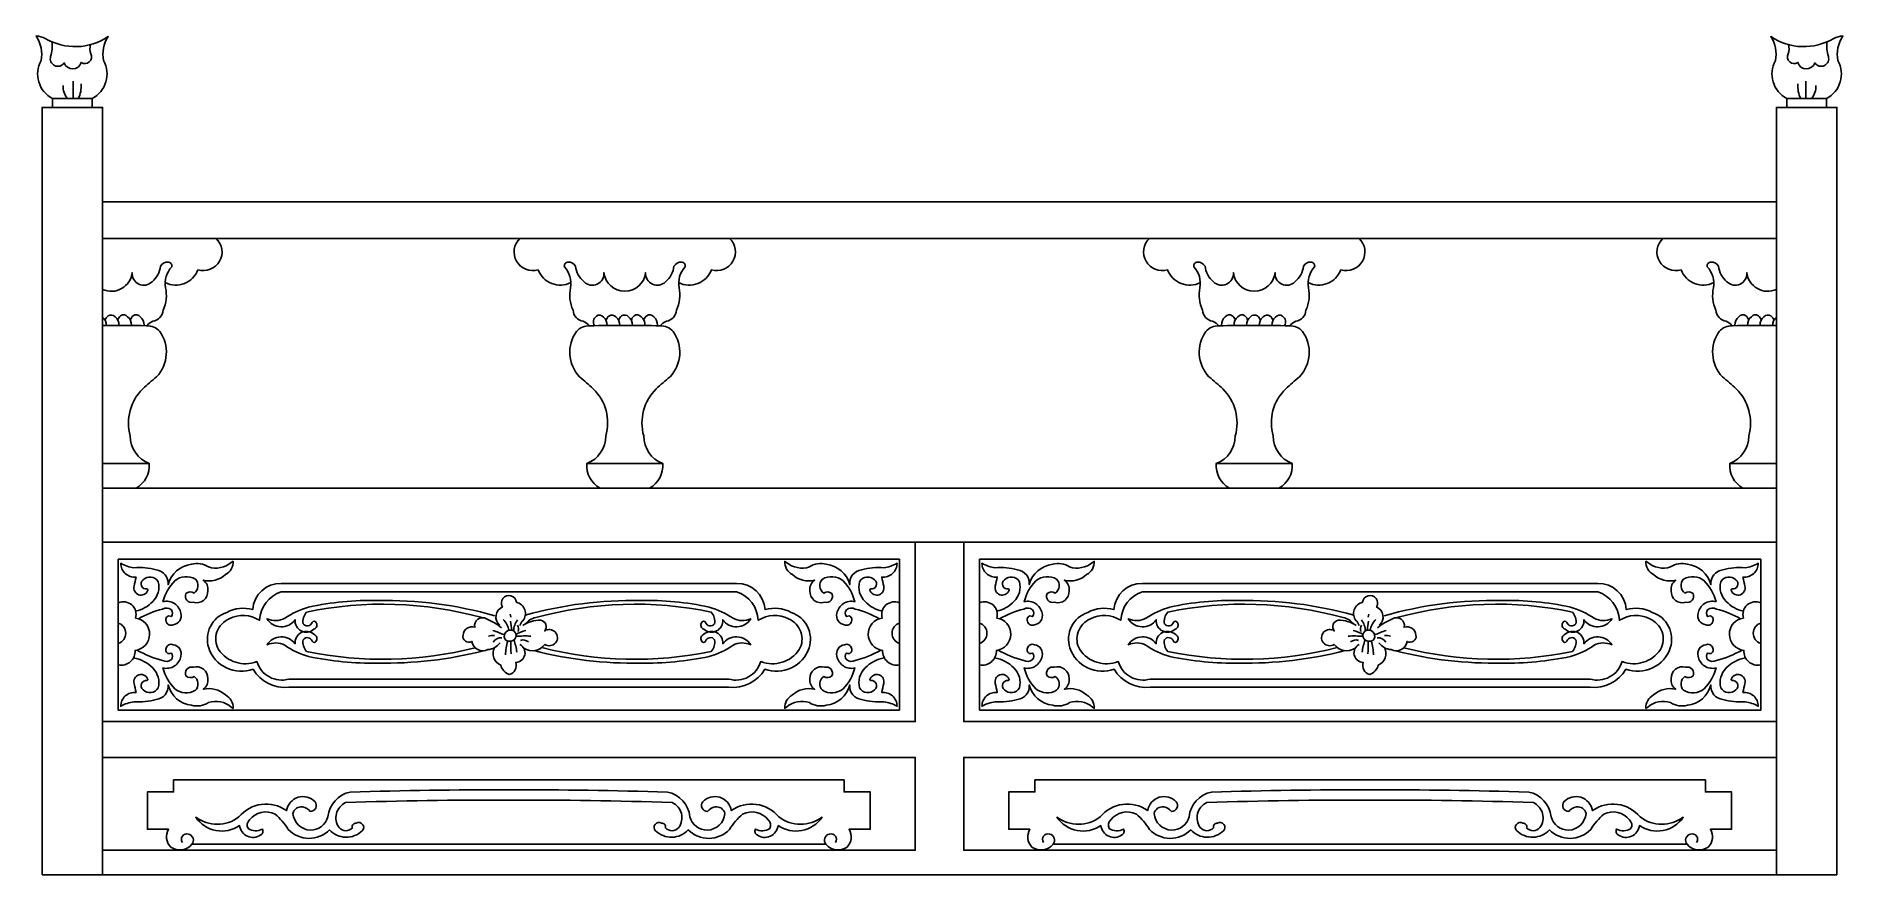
# Model space of a CAD drawing. Extents: x 2874 to 5290, y 5587 to 6708.
import ezdxf

# ---------------------------------------------------------------- set-up
doc = ezdxf.new("R2010")
doc.units = 0
doc.header["$LTSCALE"] = 0.85
doc.header["$MEASUREMENT"] = 0
for name, color, linetype in [('3', 3, 'CONTINUOUS'), ('4', 4, 'CONTINUOUS'), ('7', 7, 'CONTINUOUS')]:
    doc.layers.add(name, color=color, linetype=linetype)

msp = doc.modelspace()

# ---------------------------------------------------------------- linework, layer by layer
at = {"layer": '3'}
for points in [[(2946.7, 6696.6, 0.14115), (2946.9, 6684.3, -0.785637), (2934, 6672.7, -0.741468), (2911.5, 6672.1, -0.862979), (2893.3, 6680.8, 0.128846), (2894.8, 6700.4)], [(5216.9, 6696.6, -0.14115), (5216.7, 6684.3, 0.785637), (5229.6, 6672.7, 0.741468), (5252.1, 6672.1, 0.862979), (5270.3, 6680.8, -0.128846), (5268.8, 6700.4)], [(2967.7, 6321.1, 0.241359), (2962.8, 6332.3, 0.241359)], [(2984.5, 6321.2, 0.245083), (2979.5, 6332.5, 0.38942), (2970.1, 6333.8, 0.190954), (2966.4, 6327.7, 0.190954)], [(3001.3, 6321.4, 0.245083), (2996.3, 6332.7, 0.38942), (2986.9, 6334, 0.190954), (2983.2, 6327.8, 0.190954)], [(3018.2, 6321.5, 0.245083), (3013.1, 6332.8, 0.38942), (3003.7, 6334.1, 0.190954), (3000, 6328, 0.190954)], [(3637.4, 6321, 0.245083), (3632.4, 6332.3, 0.38942), (3623, 6333.6, 0.384039), (3620.6, 6320.8)], [(3654.3, 6321.1, 0.245083), (3649.2, 6332.4, 0.38942), (3639.8, 6333.7, 0.190954), (3636.1, 6327.6, 0.190954)], [(3671.1, 6321.2, 0.245083), (3666, 6332.5, 0.38942), (3656.6, 6333.8, 0.190954), (3653, 6327.7, 0.190954)], [(3687.9, 6321.4, 0.245083), (3682.8, 6332.7, 0.38942), (3673.4, 6334, 0.190954), (3669.8, 6327.8, 0.190954)], [(3704.7, 6321.5, 0.245083), (3699.7, 6332.8, 0.38942), (3690.3, 6334.1, 0.190954), (3686.6, 6328, 0.190954)], [(4458.9, 6321.5, -0.245083), (4463.9, 6332.8, -0.38942), (4473.3, 6334.1, -0.190954), (4477, 6328, -0.190954)], [(4475.7, 6321.4, -0.245083), (4480.8, 6332.7, -0.38942), (4490.2, 6334, -0.190954), (4493.8, 6327.8, -0.190954)], [(4492.5, 6321.2, -0.245083), (4497.6, 6332.5, -0.38942), (4507, 6333.8, -0.190954), (4510.6, 6327.7, -0.190954)], [(4509.3, 6321.1, -0.245083), (4514.4, 6332.4, -0.38942), (4523.8, 6333.7, -0.190954), (4527.5, 6327.6, -0.190954)], [(4526.2, 6321, -0.245083), (4531.2, 6332.3, -0.38942), (4540.6, 6333.6, -0.384039), (4543, 6320.8)], [(5145.4, 6321.5, -0.245083), (5150.5, 6332.8, -0.38942), (5159.9, 6334.1, -0.190954), (5163.6, 6328, -0.190954)], [(5162.3, 6321.4, -0.245083), (5167.3, 6332.7, -0.38942), (5176.7, 6334, -0.190954), (5180.4, 6327.8, -0.190954)], [(5179.1, 6321.2, -0.245083), (5184.1, 6332.5, -0.38942), (5193.5, 6333.8, -0.190954), (5197.2, 6327.7, -0.190954)], [(5195.9, 6321.1, -0.241359), (5200.8, 6332.3, -0.241359)], [(3007, 5938.9, 0.143953), (3029.9, 5951.9, 0.263769), (3037.2, 5978.5, 0.494679), (3017, 5980.9, 0.778872), (3022.3, 5968.8, -0.548657), (3022.9, 5966.3, -0.925505), (3004.9, 5972.6, 0.005274), (3007.5, 5984.6, -0.447734), (2987.1, 6003.1, 0.101936), (3004.7, 5997.1, -0.088301), (3034.5, 5994.2, -0.409853), (3050.3, 5974.6, -0.310439), (3081.7, 6001.7, -0.220633), (3104.3, 5998.2, 0.254739), (3134.9, 6004.1, 0.02723), (3137.3, 6005.9, -0.295897), (3127, 5988, -0.243932), (3097.4, 5980.3, -0.285844), (3103.5, 5966.3, -0.51741), (3083.9, 5950.9, -0.652837), (3074.3, 5962.5, -0.368866), (3085, 5963.2, 0.475323), (3086.9, 5981.7, 0.32473), (3059.3, 5979.7, 0.134639), (3043.5, 5951.8, -0.437277), (3067.4, 5936.2, -0.465443), (3057.3, 5920.9, -0.484525), (3047.9, 5925.5, -0.495228), (3051.2, 5932.7, -0.010623), (3054.7, 5931.9, 0.361152), (3054.7, 5940.8, 0.304933), (3042.9, 5941.9, 0.062572), (3010.6, 5929, 0.055912)], [(4005.1, 5938.9, -0.143953), (3982.2, 5951.9, -0.263769), (3974.9, 5978.5, -0.494679), (3995.1, 5980.9, -0.778872), (3989.8, 5968.8, 0.548657), (3989.2, 5966.3, 0.925505), (4007.2, 5972.6, -0.005274), (4004.6, 5984.6, 0.447734), (4025, 6003.1, -0.101936), (4007.4, 5997.1, 0.088301), (3977.6, 5994.2, 0.409853), (3961.8, 5974.6, 0.310439), (3930.4, 6001.7, 0.220633), (3907.8, 5998.2, -0.254739), (3877.2, 6004.1, -0.02723), (3874.8, 6005.9, 0.295897), (3885.1, 5988, 0.243932), (3914.7, 5980.3, 0.285844), (3908.6, 5966.3, 0.51741), (3928.2, 5950.9, 0.652837), (3937.8, 5962.5, 0.368866), (3927.1, 5963.2, -0.475323), (3925.2, 5981.7, -0.32473), (3952.8, 5979.7, -0.134639), (3968.6, 5951.8, 0.437277), (3944.7, 5936.2, 0.465443), (3954.8, 5920.9, 0.484525), (3964.2, 5925.5, 0.495228), (3960.9, 5932.7, 0.010623), (3957.4, 5931.9, -0.361152), (3957.4, 5940.8, -0.304933), (3969.2, 5941.9, -0.062572), (4001.5, 5929, -0.055912)], [(4158.5, 5938.9, 0.143953), (4181.4, 5951.9, 0.263769), (4188.7, 5978.5, 0.494679), (4168.5, 5980.9, 0.778872), (4173.8, 5968.8, -0.548657), (4174.4, 5966.3, -0.925505), (4156.4, 5972.6, 0.005274), (4159, 5984.6, -0.447734), (4138.6, 6003.1, 0.101936), (4156.2, 5997.1, -0.088301), (4186, 5994.2, -0.409853), (4201.8, 5974.6, -0.310439), (4233.2, 6001.7, -0.220633), (4255.8, 5998.2, 0.254739), (4286.4, 6004.1, 0.02723), (4288.8, 6005.9, -0.295897), (4278.5, 5988, -0.243932), (4248.9, 5980.3, -0.285844), (4255, 5966.3, -0.51741), (4235.4, 5950.9, -0.652837), (4225.8, 5962.5, -0.368866), (4236.5, 5963.2, 0.475323), (4238.4, 5981.7, 0.32473), (4210.8, 5979.7, 0.134639), (4195, 5951.8, -0.437277), (4218.9, 5936.2, -0.465443), (4208.8, 5920.9, -0.484525), (4199.4, 5925.5, -0.495228), (4202.7, 5932.7, -0.010623), (4206.2, 5931.9, 0.361152), (4206.2, 5940.8, 0.304933), (4194.4, 5941.9, 0.062572), (4162.1, 5929, 0.055912)], [(5156.6, 5938.9, -0.143953), (5133.7, 5951.9, -0.263769), (5126.4, 5978.5, -0.494679), (5146.6, 5980.9, -0.778872), (5141.3, 5968.8, 0.548657), (5140.7, 5966.3, 0.925505), (5158.7, 5972.6, -0.005274), (5156.1, 5984.6, 0.447734), (5176.5, 6003.1, -0.101936), (5158.9, 5997.1, 0.088301), (5129.1, 5994.2, 0.409853), (5113.3, 5974.6, 0.310439), (5081.9, 6001.7, 0.220633), (5059.3, 5998.2, -0.254739), (5028.7, 6004.1, -0.02723), (5026.3, 6005.9, 0.295897), (5036.6, 5988, 0.243932), (5066.2, 5980.3, 0.285844), (5060.1, 5966.3, 0.51741), (5079.7, 5950.9, 0.652837), (5089.3, 5962.5, 0.368866), (5078.6, 5963.2, -0.475323), (5076.7, 5981.7, -0.32473), (5104.3, 5979.7, -0.134639), (5120.1, 5951.8, 0.437277), (5096.2, 5936.2, 0.465443), (5106.3, 5920.9, 0.484525), (5115.7, 5925.5, 0.495228), (5112.4, 5932.7, 0.010623), (5108.9, 5931.9, -0.361152), (5108.9, 5940.8, -0.304933), (5120.7, 5941.9, -0.062572), (5153, 5929, -0.055912)], [(3506, 5976.1), (3201.7, 5976.1, 0.401777), (3163.5, 5941.2, 0.193464), (3128.7, 5937.5, 0.410694), (3104.7, 5889.9, 0.422972), (3164, 5861.4, 0.298195), (3212, 5837.3), (3506, 5837.3)], [(3506, 5976.1), (3810.4, 5976.1, -0.401777), (3848.6, 5941.2, -0.193464), (3883.4, 5937.5, -0.410694), (3907.4, 5889.9, -0.422972), (3848.1, 5861.4, -0.298195), (3800.1, 5837.3), (3506, 5837.3)], [(4657.5, 5976.1), (4353.2, 5976.1, 0.401777), (4315, 5941.2, 0.193464), (4280.2, 5937.5, 0.410694), (4256.2, 5889.9, 0.422972), (4315.5, 5861.4, 0.298195), (4363.5, 5837.3), (4657.5, 5837.3)], [(4657.5, 5976.1), (4961.9, 5976.1, -0.401777), (5000.1, 5941.2, -0.193464), (5034.9, 5937.5, -0.410694), (5058.9, 5889.9, -0.422972), (4999.6, 5861.4, -0.298195), (4951.6, 5837.3), (4657.5, 5837.3)], [(2983.8, 5867.2, 0.490289), (3006.3, 5886.7, 0.883345), (3006.9, 5929.8, 0.639345), (2983.8, 5950.1)], [(3506, 5965.1), (3201.7, 5965.1, 0.306472), (3172.6, 5926.9, 0.266194), (3132.1, 5928.7, 0.452611), (3117.8, 5887.6, 0.348762), (3169.2, 5871.7, 0.414575), (3212, 5848.3), (3506, 5848.3)], [(3487.2, 5932.9, 0.073552), (3330.4, 5953.4, 0.056195), (3238.3, 5944.6, 0.078728), (3206.4, 5929.6, -0.230527), (3182.7, 5928.9, 0.535089), (3220.2, 5927.6, 0.688635), (3245.4, 5914.9, 0.475304), (3248.5, 5923.6, 0.661163), (3243, 5924.1, -0.618714), (3231, 5922.1, -0.242036), (3235.6, 5937.8, -0.119992), (3470.2, 5930.4)], [(3520.8, 5920.1, -0.178465), (3524.9, 5926.3, 0.545062), (3516.1, 5950.9, 1.246828), (3497.4, 5944.7, 0.545983), (3493.6, 5920.4)], [(3506, 5965.1), (3810.4, 5965.1, -0.306472), (3839.5, 5926.9, -0.266194), (3880, 5928.7, -0.452611), (3894.3, 5887.6, -0.348762), (3842.9, 5871.7, -0.414575), (3800.1, 5848.3), (3506, 5848.3)], [(3528, 5933.7, -0.072089), (3681.7, 5953.4, -0.056195), (3773.8, 5944.6, -0.078728), (3805.7, 5929.6, 0.230527), (3829.4, 5928.9, -0.535089), (3791.9, 5927.6, -0.688635), (3766.7, 5914.9, -0.475304), (3763.6, 5923.6, -0.661163), (3769.1, 5924.1, 0.618714), (3781.1, 5922.1, 0.242036), (3776.5, 5937.8, 0.119992), (3541.9, 5930.4, 0.197824), (3528.1, 5921.9)], [(4028.3, 5867.2, -0.490289), (4005.8, 5886.7, -0.883345), (4005.2, 5929.8, -0.639345), (4028.3, 5950.1)], [(4135.3, 5867.2, 0.490289), (4157.8, 5886.7, 0.883345), (4158.4, 5929.8, 0.639345), (4135.3, 5950.1)], [(4657.5, 5965.1), (4353.2, 5965.1, 0.306472), (4324.1, 5926.9, 0.266194), (4283.6, 5928.7, 0.452611), (4269.3, 5887.6, 0.348762), (4320.7, 5871.7, 0.414575), (4363.5, 5848.3), (4657.5, 5848.3)], [(4635.6, 5933.7, 0.072089), (4481.9, 5953.4, 0.056195), (4389.8, 5944.6, 0.078728), (4357.9, 5929.6, -0.230527), (4334.2, 5928.9, 0.535089), (4371.7, 5927.6, 0.688635), (4396.9, 5914.9, 0.475304), (4400, 5923.6, 0.661163), (4394.5, 5924.1, -0.618714), (4382.5, 5922.1, -0.242036), (4387.1, 5937.8, -0.119992), (4621.7, 5930.4, -0.197824), (4635.5, 5921.9)], [(4642.8, 5920.1, 0.178465), (4638.7, 5926.3, -0.545062), (4647.5, 5950.9, -1.246828), (4666.2, 5944.7, -0.545983), (4670, 5920.4)], [(4657.5, 5965.1), (4961.9, 5965.1, -0.306472), (4991, 5926.9, -0.266194), (5031.5, 5928.7, -0.452611), (5045.8, 5887.6, -0.348762), (4994.4, 5871.7, -0.414575), (4951.6, 5848.3), (4657.5, 5848.3)], [(4676.4, 5932.9, -0.073552), (4833.2, 5953.4, -0.056195), (4925.3, 5944.6, -0.078728), (4957.2, 5929.6, 0.230527), (4980.9, 5928.9, -0.535089), (4943.4, 5927.6, -0.688635), (4918.2, 5914.9, -0.475304), (4915.1, 5923.6, -0.661163), (4920.6, 5924.1, 0.618714), (4932.6, 5922.1, 0.242036), (4928, 5937.8, 0.119992), (4693.4, 5930.4)], [(5179.8, 5867.2, -0.490289), (5157.3, 5886.7, -0.883345), (5156.7, 5929.8, -0.639345), (5179.8, 5950.1)], [(3496.2, 5916.9, 0.07966), (3476.1, 5928.7, 0.682388), (3460.5, 5917.5, 0.488768), (3444.8, 5907.1, 0.661213), (3456.6, 5898.6, 0.513462), (3477.9, 5887.7, 0.233681), (3494.2, 5896.8)], [(3526, 5889.6, 0.398835), (3554.2, 5894.7, 1.90512), (3553.9, 5912.5, 0.588091), (3548.6, 5926.9, 0.155891), (3524.6, 5919.8)], [(4637.6, 5889.6, -0.398835), (4609.4, 5894.7, -1.90512), (4609.7, 5912.5, -0.588091), (4615, 5926.9, -0.155891), (4639, 5919.8)], [(4667.4, 5916.9, -0.07966), (4687.5, 5928.7, -0.682388), (4703.1, 5917.5, -0.488768), (4718.8, 5907.1, -0.661213), (4707, 5898.6, -0.513462), (4685.7, 5887.7, -0.233681), (4669.4, 5896.8)], [(3004.1, 5876.7, -0.160259), (3029.9, 5863.1, -0.263769), (3037.2, 5836.5, -0.494679), (3017, 5834.1, -0.778872), (3022.3, 5846.2, 0.548657), (3022.9, 5848.7, 0.925505), (3004.9, 5842.5, -0.005274), (3007.5, 5830.4, 0.447734), (2987.1, 5811.9, -0.101936), (3004.7, 5817.9, 0.088301), (3034.5, 5820.9, 0.409853), (3050.3, 5840.4, 0.310439), (3081.7, 5813.4, 0.220633), (3104.3, 5816.8, -0.254739), (3134.9, 5810.9, -0.02723), (3137.3, 5809.1, 0.295897), (3127, 5827, 0.243932), (3097.4, 5834.7, 0.285844), (3103.5, 5848.8, 0.51741), (3083.9, 5864.1, 0.652837), (3074.3, 5852.6, 0.368866), (3085, 5851.8, -0.475323), (3086.9, 5833.3, -0.32473), (3059.3, 5835.3, -0.134639), (3043.5, 5863.2, 0.437277), (3067.4, 5878.8, 0.465443), (3057.3, 5894.1, 0.484525), (3047.9, 5889.5, 0.495228), (3051.2, 5882.3, 0.010623), (3054.7, 5883.1, -0.361152), (3054.7, 5874.3, -0.304933), (3042.9, 5873.2, -0.066487), (3008.7, 5887.1, -0.055912)], [(3472, 5886, -0.066237), (3330.4, 5869.6, -0.056195), (3238.3, 5878.4, -0.078728), (3206.4, 5893.5, 0.230527), (3182.7, 5894.1, -0.535089), (3220.2, 5895.4, -0.688635), (3245.4, 5908.1, -0.475304), (3248.5, 5899.4, -0.661163), (3243, 5898.9, 0.618714), (3231, 5900.9, 0.242036), (3235.6, 5885.3, 0.115075), (3460.9, 5890.2)], [(3487, 5890.3, 0.459368), (3495.1, 5867, 0.242458), (3506.6, 5854.3, 0.425069), (3515.2, 5870.5, 0.781781), (3520.5, 5894.7)], [(3539.3, 5886.3, 0.066649), (3681.7, 5869.6, 0.056195), (3773.8, 5878.4, 0.078728), (3805.7, 5893.5, -0.230527), (3829.4, 5894.1, 0.535089), (3791.9, 5895.4, 0.688635), (3766.7, 5908.1, 0.475304), (3763.6, 5899.4, 0.661163), (3769.1, 5898.9, -0.618714), (3781.1, 5900.9, -0.242036), (3776.5, 5885.3, -0.115679), (3550, 5890.5)], [(4008, 5876.7, 0.160259), (3982.2, 5863.1, 0.263769), (3974.9, 5836.5, 0.494679), (3995.1, 5834.1, 0.778872), (3989.8, 5846.2, -0.548657), (3989.2, 5848.7, -0.925505), (4007.2, 5842.5, 0.005274), (4004.6, 5830.4, -0.447734), (4025, 5811.9, 0.101936), (4007.4, 5817.9, -0.088301), (3977.6, 5820.9, -0.409853), (3961.8, 5840.4, -0.310439), (3930.4, 5813.4, -0.220633), (3907.8, 5816.8, 0.254739), (3877.2, 5810.9, 0.02723), (3874.8, 5809.1, -0.295897), (3885.1, 5827, -0.243932), (3914.7, 5834.7, -0.285844), (3908.6, 5848.8, -0.51741), (3928.2, 5864.1, -0.652837), (3937.8, 5852.6, -0.368866), (3927.1, 5851.8, 0.475323), (3925.2, 5833.3, 0.32473), (3952.8, 5835.3, 0.134639), (3968.6, 5863.2, -0.437277), (3944.7, 5878.8, -0.465443), (3954.8, 5894.1, -0.484525), (3964.2, 5889.5, -0.495228), (3960.9, 5882.3, -0.010623), (3957.4, 5883.1, 0.361152), (3957.4, 5874.3, 0.304933), (3969.2, 5873.2, 0.066487), (4003.4, 5887.1, 0.055912)], [(4155.6, 5876.7, -0.160259), (4181.4, 5863.1, -0.263769), (4188.7, 5836.5, -0.494679), (4168.5, 5834.1, -0.778872), (4173.8, 5846.2, 0.548657), (4174.4, 5848.7, 0.925505), (4156.4, 5842.5, -0.005274), (4159, 5830.4, 0.447734), (4138.6, 5811.9, -0.101936), (4156.2, 5817.9, 0.088301), (4186, 5820.9, 0.409853), (4201.8, 5840.4, 0.310439), (4233.2, 5813.4, 0.220633), (4255.8, 5816.8, -0.254739), (4286.4, 5810.9, -0.02723), (4288.8, 5809.1, 0.295897), (4278.5, 5827, 0.243932), (4248.9, 5834.7, 0.285844), (4255, 5848.8, 0.51741), (4235.4, 5864.1, 0.652837), (4225.8, 5852.6, 0.368866), (4236.5, 5851.8, -0.475323), (4238.4, 5833.3, -0.32473), (4210.8, 5835.3, -0.134639), (4195, 5863.2, 0.437277), (4218.9, 5878.8, 0.465443), (4208.8, 5894.1, 0.484525), (4199.4, 5889.5, 0.495228), (4202.7, 5882.3, 0.010623), (4206.2, 5883.1, -0.361152), (4206.2, 5874.3, -0.304933), (4194.4, 5873.2, -0.066487), (4160.2, 5887.1, -0.055912)], [(4624.3, 5886.3, -0.066649), (4481.9, 5869.6, -0.056195), (4389.8, 5878.4, -0.078728), (4357.9, 5893.5, 0.230527), (4334.2, 5894.1, -0.535089), (4371.7, 5895.4, -0.688635), (4396.9, 5908.1, -0.475304), (4400, 5899.4, -0.661163), (4394.5, 5898.9, 0.618714), (4382.5, 5900.9, 0.242036), (4387.1, 5885.3, 0.115679), (4613.6, 5890.5)], [(4676.6, 5890.3, -0.459368), (4668.5, 5867, -0.242458), (4657, 5854.3, -0.425069), (4648.4, 5870.5, -0.781781), (4643.1, 5894.7)], [(4691.6, 5886, 0.066237), (4833.2, 5869.6, 0.056195), (4925.3, 5878.4, 0.078728), (4957.2, 5893.5, -0.230527), (4980.9, 5894.1, 0.535089), (4943.4, 5895.4, 0.688635), (4918.2, 5908.1, 0.475304), (4915.1, 5899.4, 0.661163), (4920.6, 5898.9, -0.618714), (4932.6, 5900.9, -0.242036), (4928, 5885.3, -0.115075), (4702.7, 5890.2)], [(5159.5, 5876.7, 0.160259), (5133.7, 5863.1, 0.263769), (5126.4, 5836.5, 0.494679), (5146.6, 5834.1, 0.778872), (5141.3, 5846.2, -0.548657), (5140.7, 5848.7, -0.925505), (5158.7, 5842.5, 0.005274), (5156.1, 5830.4, -0.447734), (5176.5, 5811.9, 0.101936), (5158.9, 5817.9, -0.088301), (5129.1, 5820.9, -0.409853), (5113.3, 5840.4, -0.310439), (5081.9, 5813.4, -0.220633), (5059.3, 5816.8, 0.254739), (5028.7, 5810.9, 0.02723), (5026.3, 5809.1, -0.295897), (5036.6, 5827, -0.243932), (5066.2, 5834.7, -0.285844), (5060.1, 5848.8, -0.51741), (5079.7, 5864.1, -0.652837), (5089.3, 5852.6, -0.368866), (5078.6, 5851.8, 0.475323), (5076.7, 5833.3, 0.32473), (5104.3, 5835.3, 0.134639), (5120.1, 5863.2, -0.437277), (5096.2, 5878.8, -0.465443), (5106.3, 5894.1, -0.484525), (5115.7, 5889.5, -0.495228), (5112.4, 5882.3, -0.010623), (5108.9, 5883.1, 0.361152), (5108.9, 5874.3, 0.304933), (5120.7, 5873.2, 0.066487), (5154.9, 5887.1, 0.055912)]]:
    msp.add_lwpolyline(points, format="xyb", dxfattribs=at)
for points in [[(4028.3, 5806.5), (4028.3, 6008.5), (2983.8, 6008.5), (2983.8, 5806.5)], [(4135.3, 5806.5), (4135.3, 6008.5), (5179.8, 6008.5), (5179.8, 5806.5)]]:
    msp.add_lwpolyline(points, close=True, dxfattribs=at)
for points in [[(3501.9, 5900.1, 0.267434), (3513.1, 5900.9, 0.656168), (3509, 5913.8, 0.683327)], [(4661.7, 5900.1, -0.267434), (4650.5, 5900.9, -0.656168), (4654.6, 5913.8, -0.683327)], [(3506, 5700.4, -0.007684), (3718.1, 5697.2, -0.328604), (3748, 5664.2, 0.347993), (3771.6, 5646.3, 0.371967), (3794.9, 5668.5, 0.386734), (3781.9, 5677.4, 0.18202), (3771.6, 5671.2, -0.625384), (3765.3, 5684.2, -0.621473), (3803.4, 5672.5, -0.393756), (3867, 5664, 0.334091), (3924.8, 5663.6, -0.414277), (3866.1, 5652.4, -0.571544), (3837.9, 5639.9, -0.434061), (3835.7, 5647.7, 0.290817), (3854.8, 5648.5, 0.374863), (3852.8, 5660, 0.362941), (3818.6, 5667.6, 0.080877), (3801.1, 5647.3, -0.419726), (3745.9, 5646.5, -0.414703), (3702.1, 5645.4, -0.87304), (3710.1, 5655.7, -0.524313), (3715.3, 5649.3, 0.440398), (3733.1, 5649.7, 0.474241), (3724.4, 5683.1, 0.010155), (3506, 5686.4, 0.010155), (3287.7, 5683.1, 0.474241), (3279, 5649.7, 0.440398), (3296.8, 5649.3, -0.524313), (3302, 5655.7, -0.87304), (3310, 5645.4, -0.414703), (3266.2, 5646.5, -0.419726), (3211, 5647.3, 0.080877), (3193.5, 5667.6, 0.362941), (3159.3, 5660, 0.374863), (3157.3, 5648.5, 0.290817), (3176.4, 5647.7, -0.434061), (3174.2, 5639.9, -0.571544), (3146, 5652.4, -0.414277), (3087.3, 5663.6, 0.334091), (3145.1, 5664, -0.393756), (3208.7, 5672.5, -0.621473), (3246.8, 5684.2, -0.625384), (3240.5, 5671.2, 0.18202), (3230.2, 5677.4, 0.386734), (3217.2, 5668.5, 0.371967), (3240.5, 5646.3, 0.347993), (3264.1, 5664.2, -0.328604), (3294, 5697.2, -0.007684)], [(4657.5, 5700.4, 0.007684), (4445.5, 5697.2, 0.328604), (4415.6, 5664.2, -0.347993), (4392, 5646.3, -0.371967), (4368.7, 5668.5, -0.386734), (4381.7, 5677.4, -0.18202), (4392, 5671.2, 0.625384), (4398.3, 5684.2, 0.621473), (4360.2, 5672.5, 0.393756), (4296.6, 5664, -0.334091), (4238.8, 5663.6, 0.414277), (4297.5, 5652.4, 0.571544), (4325.7, 5639.9, 0.434061), (4327.9, 5647.7, -0.290817), (4308.8, 5648.5, -0.374863), (4310.8, 5660, -0.362941), (4345, 5667.6, -0.080877), (4362.5, 5647.3, 0.419726), (4417.7, 5646.5, 0.414703), (4461.5, 5645.4, 0.87304), (4453.5, 5655.7, 0.524313), (4448.3, 5649.3, -0.440398), (4430.5, 5649.7, -0.474241), (4439.2, 5683.1, -0.010155), (4657.5, 5686.4, -0.010155), (4875.9, 5683.1, -0.474241), (4884.6, 5649.7, -0.440398), (4866.8, 5649.3, 0.524313), (4861.6, 5655.7, 0.87304), (4853.6, 5645.4, 0.414703), (4897.4, 5646.5, 0.419726), (4952.6, 5647.3, -0.080877), (4970.1, 5667.6, -0.362941), (5004.3, 5660, -0.374863), (5006.3, 5648.5, -0.290817), (4987.2, 5647.7, 0.434061), (4989.4, 5639.9, 0.571544), (5017.6, 5652.4, 0.414277), (5076.3, 5663.6, -0.334091), (5018.5, 5664, 0.393756), (4954.9, 5672.5, 0.621473), (4916.8, 5684.2, 0.625384), (4923.1, 5671.2, -0.18202), (4933.4, 5677.4, -0.386734), (4946.4, 5668.5, -0.371967), (4923.1, 5646.3, -0.347993), (4899.5, 5664.2, 0.328604), (4869.6, 5697.2, 0.007684)]]:
    msp.add_lwpolyline(points, format="xyb", close=True, dxfattribs=at)
for points in [[(3082.3, 5627.5), (3506, 5627.5), (3929.8, 5627.5)], [(5081.3, 5627.5), (4657.5, 5627.5), (4233.8, 5627.5)]]:
    msp.add_lwpolyline(points, dxfattribs=at)
for centre, radius, start, end in [((2532.7, 6636.2), 390.7, 358.2887, 1.6564), ((2899.3, 6640.4), 34.8, 332.8643, 5.8133), ((5264.3, 6640.4), 34.8, 174.1867, 207.1357), ((5630.9, 6636.2), 390.7, 178.3436, 181.7113), ((2930.9, 6639.5), 20.9, 173.8819, 225.7256), ((5232.7, 6639.5), 20.9, 314.2744, 6.1181), ((2979.5, 5909.5), 14.3, 287.2696, 72.7304), ((3483.2, 5910.9), 22.7, 6.3561, 48.5814), ((3500.6, 5931.9), 7.89, 355.4211, 23.5264), ((3462.1, 5912.6), 47.7, 1.193, 15.8537), ((3538.9, 5911.4), 26.6, 143.2244, 177.5379), ((3508.1, 5914.7), 10.8, 345.5744, 30.3839), ((4032.6, 5909.5), 14.3, 107.2696, 252.7304), ((4131, 5909.5), 14.3, 287.2696, 72.7304), ((4655.5, 5914.7), 10.8, 149.6161, 194.4256), ((4624.7, 5911.4), 26.6, 2.4621, 36.7756), ((4701.5, 5912.6), 47.7, 164.1463, 178.807), ((4663, 5931.9), 7.89, 156.4736, 184.5789), ((4680.4, 5910.9), 22.7, 131.4186, 173.6439), ((5184.1, 5909.5), 14.3, 107.2696, 252.7304), ((3485.6, 5881.6), 24.9, 86.9858, 106.418), ((3432.7, 5757.2), 164.5, 65.8303, 71.6558), ((3495.4, 5891.1), 12.4, 84.8424, 147.5855), ((3614.7, 5870.7), 113.8, 165.5027, 175.0735), ((3625.2, 5894.1), 116.7, 177.5427, 185.9024), ((3461.7, 5879.7), 55, 4.7058, 22.2913), ((3540.4, 5863.5), 51.1, 103.3771, 119.2999), ((3527.9, 5741.8), 164.1, 87.4153, 94.3198), ((3525.2, 5890.4), 10.2, 47.819, 110.9667), ((4635.7, 5741.8), 164.1, 85.6802, 92.5847), ((4638.4, 5890.4), 10.2, 69.0333, 132.181), ((4623.2, 5863.5), 51.1, 60.7001, 76.6229), ((4701.9, 5879.7), 55, 157.7087, 175.2942), ((4538.4, 5894.1), 116.7, 354.0976, 2.4573), ((4548.9, 5870.7), 113.8, 4.9265, 14.4973), ((4730.9, 5757.2), 164.5, 108.3442, 114.1697), ((4668.2, 5891.1), 12.4, 32.4145, 95.1576), ((4678, 5881.6), 24.9, 73.582, 93.0142)]:
    msp.add_arc(centre, radius, start, end, dxfattribs=at)
at = {"layer": '4'}
msp.add_line((2881.8, 5586.5), (5281.8, 5586.5), dxfattribs=at)
for points in [[(2881.8, 5586.5), (2881.8, 6612.5), (2895.8, 6612.5), (2895.8, 6624.5, -0.422729), (2880.5, 6675.2, 0.202023), (2873.9, 6707.9, -0.118569), (2886.1, 6704.9, 0.291249), (2970.3, 6707.4, 0.198408), (2964.1, 6675.2, -0.422729), (2948.8, 6624.5), (2948.8, 6612.5), (2962.8, 6612.5), (2962.8, 6486.5), (4623.1, 6486.5)], [(5281.8, 5586.5), (5281.8, 6612.5), (5267.8, 6612.5), (5267.8, 6624.5, 0.422729), (5283.1, 6675.2, -0.202023), (5289.7, 6707.9, 0.118569), (5277.5, 6704.9, -0.291249), (5193.3, 6707.4, -0.198408), (5199.5, 6675.2, 0.422729), (5214.8, 6624.5), (5214.8, 6612.5), (5200.8, 6612.5), (5200.8, 6486.5), (3540.5, 6486.5)]]:
    msp.add_lwpolyline(points, format="xyb", dxfattribs=at)
for points in [[(2962.8, 6486.5), (2962.8, 5586.5)], [(5200.8, 6486.5), (5200.8, 5586.5)]]:
    msp.add_lwpolyline(points, dxfattribs=at)
at = {"layer": '7'}
for p, q in [((2895.8, 6624.5), (2948.8, 6624.5)), ((5267.8, 6624.5), (5214.8, 6624.5)), ((2895.8, 6612.5), (2948.8, 6612.5)), ((5267.8, 6612.5), (5214.8, 6612.5)), ((2962.8, 6437.5), (5200.8, 6437.5)), ((2962.8, 6136.6), (3025.2, 6136.6)), ((3610.1, 6136.6), (3711.7, 6136.6)), ((4553.5, 6136.6), (4451.9, 6136.6)), ((5200.8, 6136.6), (5138.4, 6136.6)), ((2962.8, 6103.5), (5200.8, 6103.5)), ((2962.8, 6031.5), (5200.8, 6031.5))]:
    msp.add_line(p, q, dxfattribs=at)
for points in [[(3114.7, 6437.5, -0.78829), (3090.3, 6395.4, -0.437349), (3046.5, 6378.3)], [(3520.8, 6437.5, 0.78829), (3545.1, 6395.4, 0.437349), (3589, 6378.3)], [(3801.2, 6437.5, -0.78829), (3776.9, 6395.4, -0.437349), (3733, 6378.3)], [(4362.4, 6437.5, 0.78829), (4386.7, 6395.4, 0.437349), (4430.6, 6378.3)], [(4642.8, 6437.5, -0.78829), (4618.5, 6395.4, -0.437349), (4574.6, 6378.3)], [(5048.9, 6437.5, 0.78829), (5073.3, 6395.4, 0.437349), (5117.1, 6378.3)], [(2962.8, 6369.3, 0.51109), (3002.3, 6391.7, 0.693647), (3028.9, 6379.4, 0.192789), (3040.2, 6400.4, -0.283726), (3050.1, 6405.8, -0.485028), (3055.3, 6399.6, 0.232083), (3046.9, 6371.4, -0.166021), (3043.7, 6341.7, -0.346593), (3030, 6326.6, 0.104775), (3021.6, 6320.7, -0.213017), (3039.1, 6313.2, -0.358128), (3035, 6252.4, 0.020617), (3016.6, 6236.3, 0.275827), (2999.8, 6173.5, 0.313705), (3025.2, 6136.6, -0.29562), (3007.5, 6103.5)], [(3627.9, 6103.5, -0.29562), (3610.3, 6136.6, 0.313705), (3635.6, 6173.5, 0.275827), (3618.9, 6236.3, 0.020617), (3600.5, 6252.4, -0.358128), (3596.4, 6313.2, -0.213017), (3613.9, 6320.7, 0.104775), (3605.4, 6326.6, -0.346593), (3591.8, 6341.7, -0.166021), (3588.5, 6371.4, 0.232083), (3580.2, 6399.6, -0.485028), (3585.4, 6405.8, -0.283726), (3595.2, 6400.4, 0.192789), (3606.5, 6379.4, 0.693647), (3633.2, 6391.7, 0.895715), (3688.8, 6391.7, 0.693647), (3715.5, 6379.4, 0.192789), (3726.8, 6400.4, -0.283726), (3736.6, 6405.8, -0.485028), (3741.8, 6399.6, 0.232083), (3733.5, 6371.4, -0.166021), (3730.2, 6341.7, -0.346593), (3716.6, 6326.6, 0.104775), (3708.1, 6320.7, -0.213017), (3725.6, 6313.2, -0.358128), (3721.5, 6252.4, 0.020617), (3703.1, 6236.3, 0.275827), (3686.4, 6173.5, 0.313705), (3711.7, 6136.6, -0.29562), (3694.1, 6103.5)], [(4535.7, 6103.5, 0.29562), (4553.3, 6136.6, -0.313705), (4528, 6173.5, -0.275827), (4544.7, 6236.3, -0.020617), (4563.1, 6252.4, 0.358128), (4567.2, 6313.2, 0.213017), (4549.7, 6320.7, -0.104775), (4558.2, 6326.6, 0.346593), (4571.8, 6341.7, 0.166021), (4575.1, 6371.4, -0.232083), (4583.4, 6399.6, 0.485028), (4578.2, 6405.8, 0.283726), (4568.4, 6400.4, -0.192789), (4557.1, 6379.4, -0.693647), (4530.4, 6391.7, -0.895715), (4474.8, 6391.7, -0.693647), (4448.1, 6379.4, -0.192789), (4436.8, 6400.4, 0.283726), (4427, 6405.8, 0.485028), (4421.8, 6399.6, -0.232083), (4430.1, 6371.4, 0.166021), (4433.4, 6341.7, 0.346593), (4447, 6326.6, -0.104775), (4455.5, 6320.7, 0.213017), (4438, 6313.2, 0.358128), (4442.1, 6252.4, -0.020617), (4460.5, 6236.3, -0.275827), (4477.2, 6173.5, -0.313705), (4451.9, 6136.6, 0.29562), (4469.5, 6103.5)], [(5200.8, 6369.3, -0.51109), (5161.3, 6391.7, -0.693647), (5134.7, 6379.4, -0.192789), (5123.4, 6400.4, 0.283726), (5113.5, 6405.8, 0.485028), (5108.3, 6399.6, -0.232083), (5116.7, 6371.4, 0.166021), (5119.9, 6341.7, 0.346593), (5133.6, 6326.6, -0.104775), (5142, 6320.7, 0.213017), (5124.5, 6313.2, 0.358128), (5128.6, 6252.4, -0.020617), (5147, 6236.3, -0.275827), (5163.8, 6173.5, -0.313705), (5138.4, 6136.6, 0.29562), (5156.1, 6103.5)], [(3069.5, 5629.9, -0.711717), (3077.5, 5641.1, -0.559849), (3082.2, 5627.4, -0.388647), (3053.9, 5623.6, -0.339517), (3051, 5647.5), (3022.8, 5647.5), (3022.8, 5697.5), (3057.8, 5697.5), (3057.8, 5713.5), (3506, 5713.5), (3954.3, 5713.5), (3954.3, 5697.5), (3989.3, 5697.5), (3989.3, 5647.5), (3961, 5647.5, -0.339517), (3958.2, 5623.6, -0.388647), (3929.9, 5627.4, -0.559849), (3934.6, 5641.1, -0.711717), (3942.6, 5629.9)], [(5094.1, 5629.9, 0.711717), (5086.1, 5641.1, 0.559849), (5081.4, 5627.4, 0.388647), (5109.7, 5623.6, 0.339517), (5112.5, 5647.5), (5140.8, 5647.5), (5140.8, 5697.5), (5105.8, 5697.5), (5105.8, 5713.5), (4657.5, 5713.5), (4209.3, 5713.5), (4209.3, 5697.5), (4174.3, 5697.5), (4174.3, 5647.5), (4202.5, 5647.5, 0.339517), (4205.4, 5623.6, 0.388647), (4233.7, 5627.4, 0.559849), (4229, 5641.1, 0.711717), (4221, 5629.9)]]:
    msp.add_lwpolyline(points, format="xyb", dxfattribs=at)
for points in [[(2962.8, 5791.5), (4049.3, 5791.5), (4049.3, 6031.5)], [(5200.8, 5791.5), (4114.3, 5791.5), (4114.3, 6031.5)], [(2962.8, 5743.5), (4049.3, 5743.5), (4049.3, 5619.5), (2962.8, 5619.5)], [(5200.8, 5743.5), (4114.3, 5743.5), (4114.3, 5619.5), (5200.8, 5619.5)]]:
    msp.add_lwpolyline(points, dxfattribs=at)
for centre, start, end in [((2974.7, 2407.6), 89.309, 90.1748), ((3661.3, 2407.6), 89.309, 90.6943), ((4502.3, 2407.6), 89.3057, 90.691), ((5188.9, 2407.6), 89.8252, 90.691)]:
    msp.add_arc(centre, 3913.4, start, end, dxfattribs=at)

doc.saveas('drawing.dxf')
